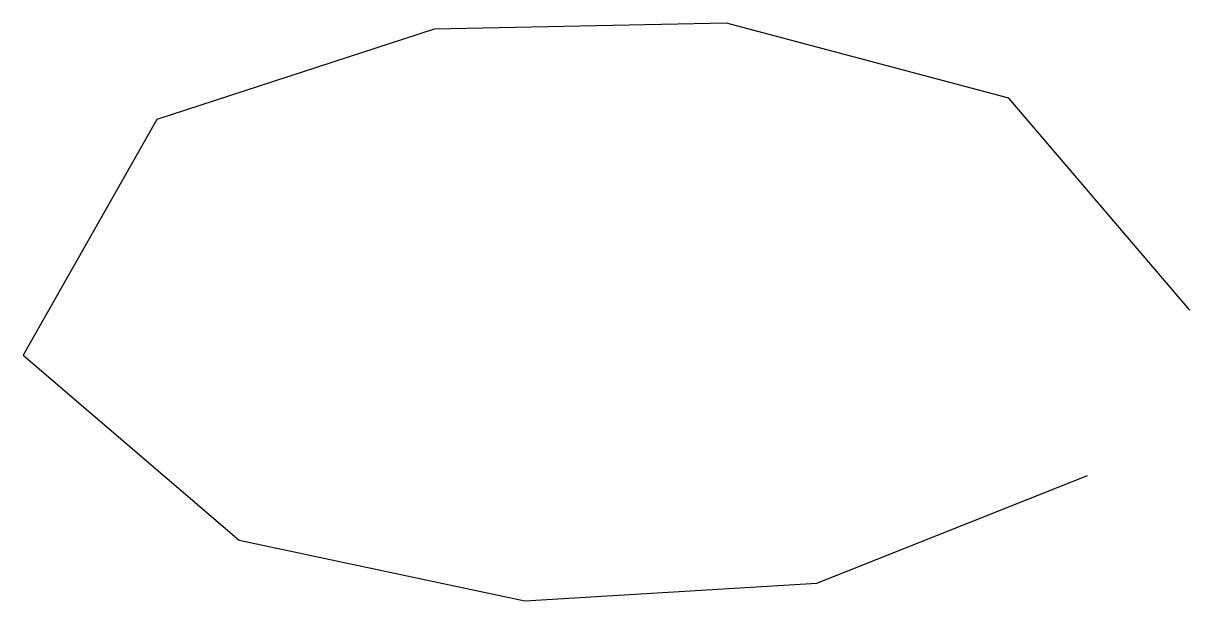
# Model space of a CAD drawing. Extents: x 0.1 to 20, y 15 to 24.9.
import ezdxf

# ---------------------------------------------------------------- set-up
doc = ezdxf.new("R2010")
doc.units = 0
doc.layers.add('Contour0', color=7, linetype='CONTINUOUS')

msp = doc.modelspace()

# ---------------------------------------------------------------- linework, layer by layer
at = {"layer": 'Contour0'}
msp.add_lwpolyline([(20, 20), (16.917, 23.611), (12.107, 24.888), (7.121, 24.788), (2.395, 23.247), (0.118, 19.233), (3.797, 16.078), (8.669, 15.044), (13.646, 15.344), (18.257, 17.179)], dxfattribs=at)

doc.saveas('drawing.dxf')
